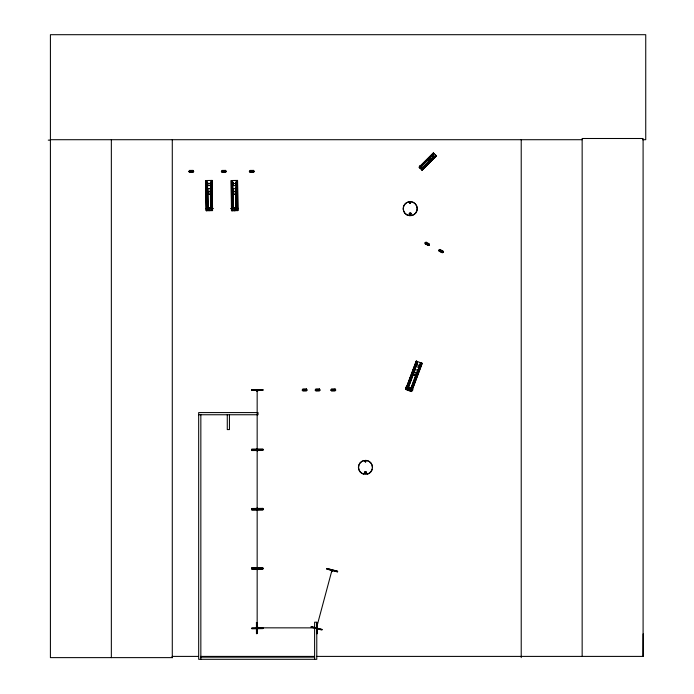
<?xml version="1.0" encoding="UTF-8"?>
<svg xmlns="http://www.w3.org/2000/svg" width="694" height="694" viewBox="0 0 694 694"><rect width="100%" height="100%" fill="white"/><g stroke="black" fill="none" stroke-linecap="round" stroke-linejoin="round"><path stroke-width="1.04" d="M316.455 656.403L643.095 656.403L643.182 633.882M420.685 168.286L421.553 168.017M316.499 627.983L317.184 626.882L316.872 628.079M317.175 627.124L316.69 626.994M331.55 571.362C332.261 572.828 332.539 568.976 332.01 571.596L331.888 570.529L331.637 571.5M257.665 391.295C256.771 392.457 257.231 388.77 257.162 391.416L257.543 390.41L257.552 391.416M257.092 448.888C258.541 448.61 256.069 448.463 257.101 449.894M257.543 449.894C256.476 448.983 258.038 451.655 257.127 450.744M257.04 508.251C257.873 507.045 258.151 510.888 257.127 510.116M257.04 567.623L257.656 567.614L257.162 569.514L257.153 567.501L257.595 567.614M257.04 568.62L257.153 567.501M257.665 569.392L257.17 569.627L257.162 568.62M257.04 626.986L257.639 626.864L257.543 627.983M364.879 461.432C365.946 463.618 366.241 459.914 364.992 461.31M365.755 461.666L365.139 461.501L365.729 461.736M409.634 202.735C411.299 205.034 410.145 200.523 409.833 203.281M409.885 202.891L410.518 203.064L409.972 202.743M409.581 213.7C411.95 216.259 409.521 210.976 409.85 214.524M257.092 508.251L257.595 508.251M257.613 510.029L257.543 508.138M257.587 568.473L257.162 568.507M257.092 626.986L257.595 626.977M257.604 627.749L257.543 626.864M316.412 628.313L316.776 626.899M316.412 627.818L316.898 627.966L317.149 626.994M316.646 628.261L315.406 627.879L316.525 627.87L331.888 570.529M209.657 210.161L208.885 210.265M427.461 243.941L427.157 244.062M405.66 389.351L416.192 361.106L422.23 363.335L411.646 391.563L405.634 389.343M405.764 389.386L416.322 361.149M405.99 389.473L416.547 361.236M406.094 389.516L416.6 361.253M407.456 386.575L414.344 368.462M415.003 366.406L416.99 361.401M406.458 389.646L417.016 361.409M407.803 386.705L412.678 373.589M413.433 371.568L414.596 368.549M415.324 366.527L416.478 363.509M407.907 386.74L412.436 374.639M413.563 371.62L414.7 368.592M415.454 366.571L416.582 363.552M407.057 389.872L417.615 361.635M408.098 387.963L412.999 374.855M413.754 372.834L415.255 368.8M416.01 366.788L417.146 363.76M408.219 388.007L413.103 374.89M414.231 371.863L415.385 368.852M416.114 366.822L417.276 363.803M407.864 390.149L409.451 390.739M408.454 390.418L408.818 390.548M409.044 388.814L409.417 388.952M410.995 387.868L415.871 374.751M416.652 372.739L417.883 369.755M418.638 367.742L420.425 362.658M411.325 387.989L418.109 369.841M418.864 367.82L419.618 365.807M410.293 391.06L420.798 362.797M411.282 389.126L416.287 376.053M416.938 373.997L418.551 370.006L411.412 389.178M420.33 364.923L419.306 367.985L421.215 362.953M410.857 391.269L416.504 376.139M417.259 374.118L418.794 370.093M419.523 368.072L420.677 365.053M411.733 389.299L416.634 376.183M417.389 374.17L418.898 370.136M419.653 368.115L420.781 365.096M411.256 391.416L421.761 363.162M411.542 391.52L422.099 363.283M366.12 472.944C365.651 469.777 363.812 474.739 366.111 472.735M209.605 209.015L208.963 209.024M209.701 209.059L208.868 208.955M365.001 472.094L365.001 473.039L365.938 473.039M257.04 627.87L258.168 628.252L257.049 628.261M316.525 627.87L257.196 627.827M316.49 628.296L315.518 627.879M419.202 167.193L433.42 152.975M419.549 167.54L433.707 153.261M419.644 167.636L432.379 154.927M419.714 167.705L432.431 154.979M419.879 167.87L434.045 153.6M420.043 168.043L432.778 155.335M420.26 168.234L421.067 169.032M433.993 156.523L422.004 168.477L434.045 156.575M421.492 169.457L435.685 155.213M421.605 169.579L434.331 156.853M421.674 169.64L435.875 155.413L435.476 155.014M421.787 169.752L435.988 155.517L436.405 155.933L422.186 170.151L419.133 167.133L433.368 152.923L436.188 155.742M421.839 169.804L436.058 155.586M422.004 169.969L436.196 155.725M422.117 170.091L436.335 155.872M257.11 448.81L257.162 450.779M257.552 450.779L257.578 448.801M257.552 569.514L257.543 567.501M208.981 210.221L209.666 210.1L208.981 209.987L209.657 209.857L208.972 209.744L209.657 209.614L209.033 209.024M234.329 210.221L235.014 210.1L234.329 209.987L235.014 209.857L234.329 209.744L235.014 209.614L234.39 209.024M258.055 628.365L258.047 627.749M410.05 213.232L410.692 213.405M410.223 214.533L410.865 213.7M189.358 170.906L193.071 170.863M221.985 170.906L225.689 170.863M188.751 171.409L193.695 171.357M249.961 170.906L253.674 170.863M188.751 171.644L193.695 171.592M221.369 171.409L226.313 171.357M221.369 171.644L226.313 171.592M249.354 171.409L254.299 171.357M189.375 172.138L193.088 172.103M249.354 171.644L254.299 171.592M221.993 172.138L225.706 172.103M249.979 172.138L253.683 172.103M206.257 183.58L211.826 183.52M231.614 183.58L237.174 183.52M206.283 185.619L211.844 185.558M231.64 185.619L237.201 185.558M206.318 188.681L211.878 188.621M231.666 188.681L237.235 188.621M206.335 191.397L211.904 191.336M231.692 191.397L237.253 191.336M206.37 194.459L211.939 194.398M231.727 194.459L237.287 194.398M206.517 207.584L212.086 207.523M231.874 207.584L237.435 207.523M205.598 208.469L213.023 208.391M205.606 208.703L213.023 208.625M230.955 208.469L238.372 208.391M230.955 208.703L238.38 208.625M234.225 208.998L235.101 208.989M234.234 210.265L235.119 210.299M231.909 210.638L237.903 210.577L237.582 180.431L231.145 180.527L231.475 210.672L232.351 210.664M232.559 210.655L233.427 210.646M234.242 210.664L235.119 210.646M302.801 389.464L306.514 389.421M315.787 389.464L319.5 389.421M331.402 389.464L335.115 389.421M302.194 389.967L307.138 389.915M315.18 389.967L320.125 389.915M302.194 390.202L307.138 390.149M330.795 389.967L335.74 389.915M315.18 390.202L320.125 390.149M330.795 390.202L335.74 390.149M302.818 390.696L306.531 390.661M315.805 390.696L319.518 390.661M331.42 390.696L335.133 390.661M251.783 389.716L262.913 389.638L262.913 390.262L251.783 390.332L251.783 389.716L262.913 389.69M251.783 390.175L262.913 390.236M262.913 449.469L251.783 449.539L262.913 449.625L262.913 449.009L251.783 449.079L251.783 449.695M251.792 450.007L262.922 449.859L262.922 450.475L251.792 450.545L251.792 449.929M251.792 450.085L262.922 450.016M251.783 508.98L262.913 508.91M251.792 509.292L262.922 509.223L262.922 509.838L251.792 509.908L251.792 509.292L262.922 509.249M251.792 509.856L262.922 509.786M251.783 567.857L262.913 567.735L262.913 568.351L251.783 568.351L262.913 568.204M251.792 568.811L262.922 568.664M256.39 622.501L257.006 622.501L257.084 633.631L256.459 633.639L256.442 622.501M317.227 622.492L316.603 622.501L316.681 633.631L317.297 633.622L317.227 622.492L317.245 633.622M257.101 627.758L258.168 627.862M251.792 628.174L262.922 628.105M251.792 628.643L262.922 628.573L262.922 627.949L251.792 628.096L251.792 628.643L262.922 628.521M48.259 140.145L50.41 140.136M50.41 139.711L582.153 139.711M642.488 139.711L645.741 139.711L645.741 34.7L50.41 34.7L50.41 657.626L172.372 657.626L172.372 656.403M198.675 414.752L258.038 414.752L258.038 412.583L198.675 412.583L198.675 659.3L316.776 659.3L316.776 622.197L314.608 622.197L314.608 659.3M198.371 656.403L172.286 656.403L172.286 657.626L172.286 139.711M200.54 656.403L314.295 656.403M200.844 657.14L314.608 657.14M441.046 250.872L441.037 251.332M365.469 471.903L366.111 472.397M408.462 389.959L409.148 390.08L408.549 389.733L409.234 389.855L408.636 389.508L409.313 389.629L408.94 388.857M257.274 628.313L257.153 626.864M326.865 568.516L337.631 571.327M326.761 568.906L337.51 571.795M311.259 626.777L322.025 629.588M415.524 364.124L420.738 366.068M414.812 366.033L420.026 367.985M413.737 368.896L418.95 370.848M412.783 371.446L417.996 373.389M411.707 374.309L416.921 376.261M407.118 386.601L412.331 388.553M405.947 387.105L412.895 389.707M405.86 387.321L412.817 389.924M408.801 388.779L409.625 389.082M408.219 390.332L409.044 390.635M425.804 242.588L429.109 244.279M439.632 249.849L442.937 251.54M425.032 242.753L429.43 245.008M424.919 242.961L429.326 245.216M438.851 250.013L443.258 252.269M438.747 250.222L443.154 252.477M425.24 243.689L428.545 245.381M439.068 250.95L442.373 252.642M432.119 154.554L434.739 157.182M431.156 155.525L433.776 158.145M429.707 156.965L432.336 159.585M428.424 158.241L431.052 160.869M426.983 159.689L429.603 162.309M420.798 165.875L423.418 168.503M419.948 165.849L423.453 169.345M419.844 165.953L423.34 169.457M237.443 180.431L237.877 210.577M237.192 180.431L237.469 210.577M237.088 180.431L237.409 210.577M236.758 182.591L236.906 185.819M236.819 187.979L236.836 192.281M236.854 194.433L237.131 207.35M237.001 207.523L237.036 210.586M236.498 182.591L236.559 185.827M236.576 187.979L236.602 192.281M236.654 194.441L236.767 207.359M236.385 182.6L236.42 185.827M236.446 187.979L236.489 192.29M236.515 194.441L236.654 207.359M236.055 180.449L236.385 210.594M235.787 182.6L235.821 185.836M235.839 187.987L235.891 192.29M235.917 194.441L236.055 207.367M235.648 182.609L235.708 185.836M235.708 187.987L235.778 192.29M235.804 194.45L235.917 207.367M235.535 210.603L233.835 210.62M233.132 182.661L233.167 185.888L232.993 182.661M233.236 192.351L233.184 188.039L233.097 192.351M233.253 194.502L233.392 207.419L233.123 194.502M232.663 180.509L232.993 210.655M232.646 183.737L232.672 185.897M232.69 188.048L232.742 192.351M232.759 194.502L232.898 207.428M232.403 183.745L232.429 185.897M232.447 188.048L232.499 192.351M232.516 194.511L232.655 207.428M232.29 183.745L232.29 185.897M232.343 188.048L232.36 192.359M232.412 194.511L232.525 207.428M232.022 180.518L232.29 207.428M232.308 207.575L232.334 210.638M231.917 183.745L231.943 185.897M231.969 188.057L232.178 207.428M231.579 180.518L231.909 210.664M231.284 180.527L231.614 210.672M212.086 180.431L212.416 210.577M211.844 180.431L212.164 210.577M211.783 180.431L212.121 210.577M211.514 182.591L211.549 185.819M211.575 187.979L211.618 192.281M211.644 194.433L211.783 207.35M211.401 182.591L211.41 185.819M211.462 187.979L211.479 192.281M211.531 194.433L211.644 207.359M211.653 207.523L211.687 210.586M211.141 182.591L211.202 185.827M211.202 187.979L211.271 192.281M211.271 194.441L211.436 207.359M211.028 182.6L211.063 185.827M211.089 187.979L211.132 192.29M211.158 194.441L211.297 207.359M210.698 180.449L211.028 210.594M210.672 182.6L210.707 185.827M210.733 187.987L210.776 192.29M210.803 194.441L210.941 207.359M210.429 182.6L210.464 185.836M210.49 187.987L210.534 192.29M210.56 194.441L210.698 207.367M210.291 182.609L210.36 185.836M210.351 187.987L210.429 192.29M210.421 194.45L210.586 207.367M210.187 210.603L208.486 210.62M207.775 182.661L207.784 185.888M207.81 188.039L207.879 192.351M207.905 194.502L208.018 207.419M207.636 182.661L207.671 185.888M207.697 188.039L207.74 192.351M207.766 194.502L207.905 207.419M207.393 182.661L207.428 185.888M207.445 188.048L207.497 192.351M207.515 194.502L207.653 207.419M207.306 180.509L207.636 210.655M207.046 183.745L207.072 185.897M207.098 188.048L207.142 192.351M207.168 194.511L207.306 207.428M206.942 183.745L206.933 185.897M206.959 188.048L207.029 192.359M207.055 194.511L207.168 207.428M206.673 183.745L206.725 185.897M206.725 188.057L206.994 210.664M206.569 183.745L206.586 185.897M206.612 188.057L206.821 207.428M206.231 180.518L206.552 210.664M206.179 180.518L206.5 210.664M205.936 180.527L206.257 210.672M316.759 622.501L316.828 633.631M257.153 508.138L257.162 510.151M256.858 622.501L256.927 633.631M251.783 567.805L251.783 568.429M643.095 656.403L643.095 138.496L582.153 138.496L582.153 656.403M521.22 139.711L521.22 657.626M257.162 390.41L257.162 627.87M229.445 414.752L229.445 429.586L227.276 429.586L227.276 414.752M200.844 414.752L200.844 659.3M111.344 139.711L111.344 657.626M372.27 469.187A7.035 7.035 0 0 1 367.291 474.167M363.647 474.167A7.035 7.035 0 0 1 363.647 460.564M365.469 460.322A7.035 7.035 0 0 1 372.513 467.366M428.215 160.062C429.23 163.211 430.67 157.842 428.215 160.062M311.294 626.63L311.138 627.229L321.912 630.039L322.068 629.441L311.294 626.63M326.874 568.464L326.718 569.063L337.492 571.873L337.648 571.275L326.874 568.464M426.021 242.18L425.17 243.828L428.476 245.52L429.326 243.863L426.021 242.18M439.84 249.432L438.998 251.089L442.304 252.781L443.145 251.124L439.84 249.432M433.559 153.114L419.315 167.306L433.585 153.14M193.062 170.403L189.358 170.438L189.375 172.294L193.088 172.251L193.062 170.403M225.689 170.403L221.976 170.438L221.993 172.294L225.706 172.251L225.689 170.403M253.666 170.403L249.961 170.438L249.979 172.294L253.692 172.251L253.666 170.403M212.225 180.431L205.797 180.527L206.144 210.672L212.555 210.577L212.225 180.431M306.514 388.961L302.801 388.996L302.818 390.852L306.531 390.809L306.514 388.961M319.5 388.961L315.787 388.996L315.805 390.852L319.518 390.809L319.5 388.961M335.107 388.961L331.402 388.996L331.42 390.852L335.133 390.809L335.107 388.961M262.913 508.372L251.783 508.494L251.783 509.058L262.913 508.988L262.913 508.372M262.922 568.586L251.792 568.681L251.792 569.28L262.922 569.201L262.922 568.586M364.706 473.325A1.076 1.076 0 0 0 366.51 472.848A1.076 1.076 0 0 0 365.191 471.53A1.076 1.076 0 0 0 364.706 473.325M362.016 473.351A6.914 6.914 0 0 0 372.383 467.366A6.914 6.914 0 0 0 362.016 461.38A6.914 6.914 0 0 0 362.016 473.351M414.136 374.855A1.241 1.241 0 0 0 416.088 373.971A1.241 1.241 0 0 0 414.344 372.721A1.241 1.241 0 0 0 414.136 374.855M208.269 193.782A1.241 1.241 0 0 0 210.334 193.201A1.241 1.241 0 0 0 208.807 191.709A1.241 1.241 0 0 0 208.269 193.782M233.626 193.782A1.241 1.241 0 0 0 235.691 193.201A1.241 1.241 0 0 0 234.156 191.709A1.241 1.241 0 0 0 233.626 193.782M409.46 214.637A1.076 1.076 0 0 0 411.264 214.151A1.076 1.076 0 0 0 409.946 212.832A1.076 1.076 0 0 0 409.46 214.637M406.745 214.698A6.957 6.957 0 0 0 417.181 208.668A6.957 6.957 0 0 0 406.745 202.648A6.957 6.957 0 0 0 406.745 214.698M405.244 213.648A7.035 7.035 0 0 0 417.025 210.49A7.035 7.035 0 0 0 408.402 201.867A7.035 7.035 0 0 0 405.244 213.648"/></g></svg>
